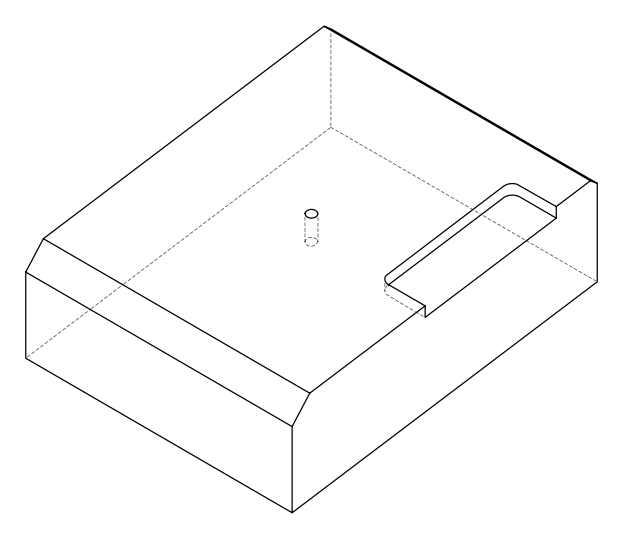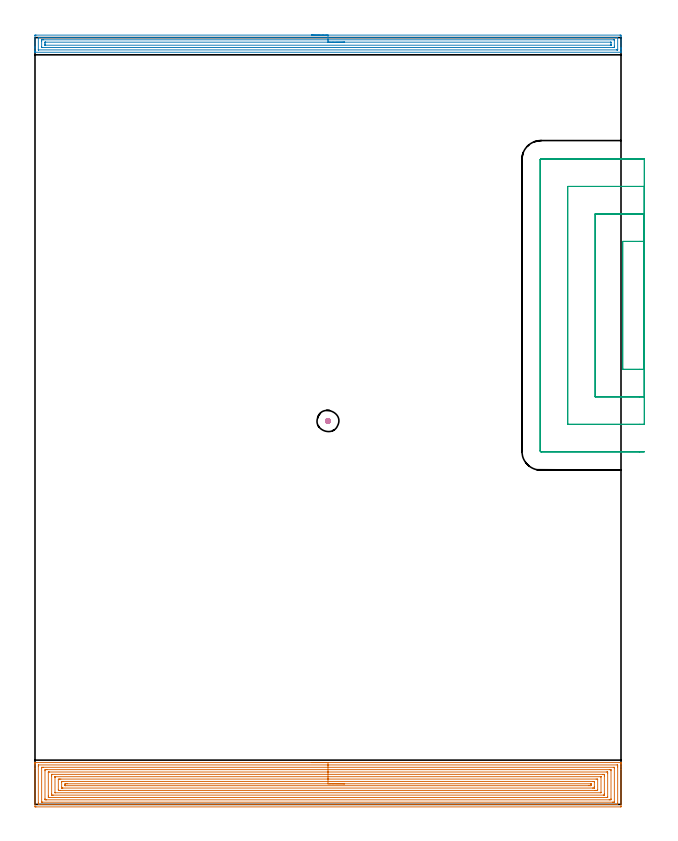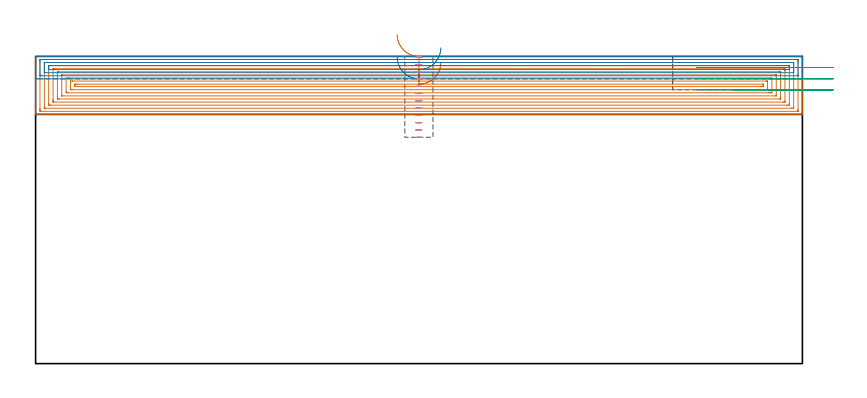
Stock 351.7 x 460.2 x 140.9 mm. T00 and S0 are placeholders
(PLAN: 4 operations, 2 tool changes, 50.2 min)
(1 AREA_MILL | FG_CHAMFER_SURFACE | UGT0205_001 | 28.46 min | 124422 mm3)
(2 AREA_MILL_1 | FG_CHAMFER_SURFACE_1 | UGT0205_001 | 11.49 min | 18649 mm3)
(3 MILL_SLOT | SLOT_PARTIAL_RECTANGULAR | UGT0201_105 | Follow Part, ap 5.5, ae 75% | 9.56 min | 179227 mm3)
(4 MILL_BLIND_HOLE_FROM_SOLID_MATERIAL | STEP1POCKET | NXT0201_013 | Spiral | 0.67 min | 4838 mm3)
(TOOL UGT0205_001 | Chamfer Mill 20 x 3 x 45 deg. | D20 FL50 Z2)
(TOOL UGT0201_105 | End Mill 22 mm | D22 FL25 Z2)
(TOOL NXT0201_013 | ENDMILL 10mm | D10 FL30 Z4)
(OP 1 AREA_MILL)
G17 G21 G94 G90
T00 M6
G54
G17 G0 G90 X165.85 Y25.1 S1061 M3
G43 Z150.9 H0
G94 G1 X165.888 Z150.028 F250.
X166.002 Z149.163
X166.191 Z148.312
X166.453 Z147.48
X166.787 Z146.674
X167.19 Z145.9
X167.658 Z145.164
X168.19 Z144.472
X168.779 Z143.829
X169.422 Z143.239
X170.114 Z142.708
X170.85 Z142.24
X171.624 Z141.837
X172.43 Z141.503
X173.262 Z141.241
X174.114 Z141.052
X174.978 Z140.938
X175.85 Z140.9
X351.52
X351.691 Y25.097 Z140.888
X351.693 Y25.083 Z140.874
X351.7 Y24.71 Z140.509
Y24.444 Z140.243
Y23.732 Z139.527
Y22.492 Z138.289
Y21.08 Z136.876
Y-1.015 Z114.782
X351.698 Y-1.281 Z114.516
X351.69 Y-1.492 Z114.306
X351.478 Y-1.499 Z114.299
X0.627 Y-1.5 Z114.3
X0.22 Y-1.496 Z114.302
X0.01 Y-1.492 Z114.306
X0. Y-1.279 Z114.518
Y21.344 Z137.139
Y23.732 Z139.527
Y24.444 Z140.243
Y24.71 Z140.509
X0.007 Y25.083 Z140.874
X0.009 Y25.097 Z140.888
X0.18 Y25.1 Z140.9
X175.85
Y23.686 Z139.486
X349.332 Y23.685 Z139.485
X349.679 Y23.679 Z139.479
X349.69 Y23.567 Z139.367
X349.697 Y23.324 Z139.124
X349.699 Y22.848 Z138.648
X349.7 Y22.437 Z138.237
Y0.752 Z116.552
X349.698 Y0.344 Z116.144
X349.69 Y-0.067 Z115.733
X349.687 Y-0.08 Z115.72
X349.681 Y-0.082 Z115.718
X349.656 Y-0.084 Z115.716
X349.603 Y-0.085 Z115.715
X349.497 Y-0.086 Z115.714
X2.368 Y-0.085 Z115.715
X2.021 Y-0.079 Z115.721
X2.01 Y0.034 Z115.834
X2.003 Y0.276 Z116.076
X2.001 Y0.752 Z116.552
X2. Y1.163 Z116.963
Y22.848 Z138.648
X2.002 Y23.256 Z139.056
X2.01 Y23.667 Z139.467
X2.013 Y23.68 Z139.48
X2.019 Y23.682 Z139.482
X2.044 Y23.684 Z139.484
X2.097 Y23.685 Z139.485
X2.203 Y23.686 Z139.486
X175.85
Y22.271 Z138.071
X347.186
X347.497 Y22.269 Z138.069
X347.6 Y22.267 Z138.067
X347.675 Y22.265 Z138.065
X347.69 Y22.164 Z137.964
X347.695 Y21.964 Z137.764
X347.699 Y21.764 Z137.564
Y1.636 Z117.436
X347.697 Y1.438 Z117.238
X347.69 Y1.369 Z117.169
X347.683 Y1.335 Z117.135
X347.652 Y1.334 Z117.134
X347.497 Y1.331 Z117.131
X346.914 Y1.329 Z117.129
X346.603
X4.514
X4.203 Y1.331 Z117.131
X4.1 Y1.332 Z117.132
X4.025 Y1.335 Z117.135
X4.01 Y1.436 Z117.236
X4.005 Y1.636 Z117.436
X4.001 Y1.836 Z117.636
Y21.964 Z137.764
X4.003 Y22.162 Z137.962
X4.01 Y22.231 Z138.031
X4.017 Y22.265 Z138.065
X4.048 Y22.266 Z138.066
X4.203 Y22.269 Z138.069
X4.786 Y22.271 Z138.071
X5.097
X175.85
Y20.857 Z136.657
X344.815
X345.042 Y20.856 Z136.656
X345.571 Y20.85 Z136.65
X345.69 Y20.844 Z136.644
X345.694 Y20.635 Z136.435
X345.7 Y20.205 Z136.005
Y3.413 Z119.213
X345.694 Y2.966 Z118.766
X345.69 Y2.754 Z118.554
X345.477 Y2.749 Z118.549
X344.815 Y2.744 Z118.544
X344.589 Y2.743 Z118.543
X6.885
X6.658 Y2.744 Z118.544
X6.129 Y2.75 Z118.55
X6.01 Y2.756 Z118.556
X6.006 Y2.965 Z118.765
X6. Y3.395 Z119.195
Y20.187 Z135.987
X6.006 Y20.634 Z136.434
X6.01 Y20.846 Z136.646
X6.223 Y20.851 Z136.651
X6.885 Y20.856 Z136.656
X7.111 Y20.857 Z136.657
X175.85
Y19.443 Z135.243
X343.159
X343.423 Y19.44 Z135.24
X343.598 Y19.436 Z135.236
X343.691 Y19.429 Z135.229
X343.693 Y19.407 Z135.207
X343.696 Y19.312 Z135.112
X343.7 Y18.647 Z134.447
Y18.429 Z134.229
Y4.506 Z120.306
X343.697 Y4.288 Z120.088
X343.694 Y4.205 Z120.005
X343.691 Y4.17 Z119.97
X343.555 Y4.164 Z119.964
X343.291 Y4.159 Z119.959
X343.159 Y4.157 Z119.957
X8.541
X8.277 Y4.16 Z119.96
X8.101 Y4.164 Z119.964
X8.009 Y4.171 Z119.971
X8.007 Y4.193 Z119.993
X8.004 Y4.288 Z120.088
X8. Y4.953 Z120.753
Y5.171 Z120.971
Y19.094 Z134.894
X8.003 Y19.312 Z135.112
X8.006 Y19.395 Z135.195
X8.009 Y19.431 Z135.231
X8.145 Y19.436 Z135.236
X8.409 Y19.441 Z135.241
X8.541 Y19.443 Z135.243
X175.85
Y18.029 Z133.829
X340.75 Y18.028 Z133.828
X341.239 Y18.027 Z133.827
X341.649 Y18.023 Z133.823
X341.69 Y18.02 Z133.82
X341.696 Y17.977 Z133.777
X341.699 Y17.545 Z133.345
X341.7 Y17.089 Z132.889
Y6.483 Z122.283
X341.698 Y6.055 Z121.855
X341.694 Y5.606 Z121.406
X341.689 Y5.578 Z121.378
X341.666 Y5.576 Z121.376
X341.606 Y5.573 Z121.373
X341.484 Y5.572 Z121.372
X341.239 Y5.571 Z121.371
X10.95
X10.461 Y5.573 Z121.373
X10.051 Y5.577 Z121.377
X10.01 Y5.58 Z121.38
X10.004 Y5.623 Z121.423
X10.001 Y6.055 Z121.855
X10. Y6.511 Z122.311
Y17.117 Z132.917
X10.002 Y17.545 Z133.345
X10.006 Y17.994 Z133.794
X10.012 Y18.022 Z133.822
X10.034 Y18.024 Z133.824
X10.094 Y18.027 Z133.827
X10.216 Y18.028 Z133.828
X10.461 Y18.029 Z133.829
X175.85
Y16.615 Z132.415
X339.498 Y16.614 Z132.414
X339.65 Y16.61 Z132.41
X339.682 Y16.608 Z132.408
X339.69 Y16.592 Z132.392
X339.696 Y16.564 Z132.364
X339.699 Y16.535 Z132.335
Y7.331 Z123.131
X339.696 Y7.167 Z122.967
X339.69 Y7.036 Z122.836
X339.68 Y6.992 Z122.792
X339.662 Y6.99 Z122.79
X339.451 Y6.986 Z122.786
X12.202
X12.05 Y6.99 Z122.79
X12.018 Y6.992 Z122.792
X12.01 Y7.008 Z122.808
X12.004 Y7.036 Z122.836
X12.001 Y7.065 Z122.865
Y16.269 Z132.069
X12.004 Y16.433 Z132.233
X12.01 Y16.564 Z132.364
X12.02 Y16.608 Z132.408
X12.038 Y16.61 Z132.41
X12.249 Y16.614 Z132.414
X175.85 Y16.615 Z132.415
Y15.2 Z131.
X336.769
X337.355 Y15.198 Z130.998
X337.663 Y15.193 Z130.993
X337.696 Y14.893 Z130.693
X337.699 Y14.858 Z130.658
Y8.707 Z124.507
X337.698 Y8.672 Z124.472
X337.663 Y8.407 Z124.207
X337.078 Y8.401 Z124.201
X336.769 Y8.4 Z124.2
X336.186
X14.931
X14.345 Y8.402 Z124.202
X14.037 Y8.407 Z124.207
X14.004 Y8.707 Z124.507
X14.001 Y8.742 Z124.542
Y14.893 Z130.693
X14.002 Y14.928 Z130.728
X14.037 Y15.193 Z130.993
X14.622 Y15.199 Z130.999
X14.931 Y15.2 Z131.
X15.514
X175.85
Y13.786 Z129.586
X334.981
X335.209 Y13.785 Z129.585
X335.672 Y13.779 Z129.579
X335.69 Y13.777 Z129.577
X335.693 Y13.751 Z129.551
X335.697 Y13.686 Z129.486
X335.699 Y13.557 Z129.357
X335.7 Y13.299 Z129.099
Y10.647 Z126.447
Y10.474 Z126.274
X335.698 Y10.119 Z125.919
X335.695 Y9.941 Z125.741
X335.69 Y9.853 Z125.653
X335.685 Y9.82 Z125.62
X335.644 Y9.819 Z125.619
X334.981 Y9.815 Z125.615
X334.755 Y9.814 Z125.614
X16.719
X16.492 Y9.815 Z125.615
X16.028 Y9.821 Z125.621
X16.01 Y9.823 Z125.623
X16.007 Y9.849 Z125.649
X16.003 Y9.914 Z125.714
X16.001 Y10.043 Z125.843
X16. Y10.301 Z126.101
Y13.126 Z128.926
X16.002 Y13.481 Z129.281
X16.006 Y13.659 Z129.459
X16.01 Y13.747 Z129.547
X16.015 Y13.78 Z129.58
X16.056 Y13.781 Z129.581
X16.719 Y13.785 Z129.585
X16.945 Y13.786 Z129.586
X175.85
Y12.372 Z128.172
X333.325
X333.588 Y12.369 Z128.169
X333.662 Y12.366 Z128.166
X333.692 Y12.363 Z128.163
X333.693 Y12.356 Z128.156
X333.697 Y12.313 Z128.113
X333.699 Y12.242 Z128.042
Y11.742 Z127.542
X333.693 Y11.358 Z127.158
X333.69 Y11.24 Z127.04
X333.456 Y11.232 Z127.032
X333.323 Y11.229 Z127.029
X333.193
X332.431 Y11.228 Z127.028
X18.375
X18.112 Y11.231 Z127.031
X18.038 Y11.234 Z127.034
X18.008 Y11.237 Z127.037
X18.007 Y11.244 Z127.044
X18.003 Y11.287 Z127.087
X18.001 Y11.358 Z127.158
Y11.858 Z127.658
X18.007 Y12.242 Z128.042
X18.01 Y12.36 Z128.16
X18.244 Y12.368 Z128.168
X18.377 Y12.371 Z128.171
X18.507
X19.269 Y12.372 Z128.172
X175.85
X176.722 Z128.21
X177.586 Z128.324
X178.438 Z128.513
X179.27 Z128.775
X180.076 Z129.109
X180.85 Z129.512
X181.586 Z129.98
X182.278 Z130.511
X182.921 Z131.101
X183.51 Z131.744
X184.042 Z132.436
X184.51 Z133.172
X184.913 Z133.946
X185.247 Z134.752
X185.509 Z135.584
X185.698 Z136.435
X185.812 Z137.3
X185.85 Z138.172
G0 Z150.9
M5
M2
(OP 2 AREA_MILL_1)
G17 G21 G94 G90
T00 M6
G54
G17 G0 G90 X165.85 Y461.7 S1061 M3
G43 Z150.9 H0
Z140.6
G94 G1 X165.888 Z139.728 F250.
X166.002 Z138.864
X166.191 Z138.012
X166.453 Z137.18
X166.787 Z136.374
X167.19 Z135.6
X167.658 Z134.864
X168.19 Z134.172
X168.779 Z133.529
X169.422 Z132.94
X170.114 Z132.408
X170.85 Z131.94
X171.624 Z131.537
X172.43 Z131.203
X173.262 Z130.941
X174.113 Z130.752
X174.978 Z130.638
X175.85 Z130.6
X351.073 Y461.699 Z130.601
X351.422 Y461.697 Z130.602
X351.69 Y461.693 Z130.604
X351.694 Y461.356 Z130.942
X351.7 Y460.743 Z131.555
Y454.366 Z137.929
Y453.844 Z138.453
Y453.492 Z138.804
Y452.97 Z139.326
Y452.618 Z139.677
Y451.677 Z140.623
X351.697 Y451.536 Z140.756
X351.69 Y451.402 Z140.888
X351.52 Y451.4 Z140.9
X0.18
X0.01 Y451.402 Z140.888
X0.003 Y451.536 Z140.756
X0. Y451.677 Z140.622
Y451.914 Z140.386
Y452.618 Z139.677
Y453.844 Z138.453
Y454.366 Z137.929
Y454.978 Z137.317
Y461.356 Z130.942
X0.004 Y461.621 Z130.677
X0.01 Y461.692 Z130.605
X0.084 Y461.699 Z130.599
X0.627 Y461.7 Z130.6
X175.85
Y460.286 Z132.014
X349.486 Y460.285 Z132.015
X349.641 Y460.284 Z132.016
X349.679 Y460.281 Z132.019
X349.69 Y460.279 Z132.021
X349.693 Y460.269 Z132.031
X349.697 Y460.236 Z132.064
X349.7 Y460.077 Z132.223
X349.699 Y453.087 Z139.213
X349.696 Y452.951 Z139.349
X349.69 Y452.844 Z139.456
X349.687 Y452.82 Z139.48
X349.674 Y452.819 Z139.481
X349.631 Y452.817 Z139.483
X349.285 Y452.815 Z139.485
X349.084 Y452.814 Z139.486
X2.214 Y452.815 Z139.485
X2.059 Y452.816 Z139.484
X2.021 Y452.819 Z139.481
X2.01 Y452.821 Z139.479
X2.007 Y452.831 Z139.469
X2.003 Y452.864 Z139.436
X2. Y453.023 Z139.277
X2.001 Y460.013 Z132.287
X2.004 Y460.149 Z132.151
X2.01 Y460.257 Z132.043
X2.013 Y460.28 Z132.02
X2.026 Y460.281 Z132.019
X2.069 Y460.283 Z132.017
X2.415 Y460.285 Z132.015
X2.616 Y460.286 Z132.014
X175.85
Y458.872 Z133.428
X347.497 Y458.871 Z133.429
X347.637 Y458.869 Z133.431
X347.676 Y458.866 Z133.434
X347.69 Y458.864 Z133.436
X347.693 Y458.853 Z133.447
X347.697 Y458.801 Z133.499
X347.699 Y458.734 Z133.566
X347.7 Y458.536 Z133.764
Y455.041 Z137.259
X347.699 Y454.366 Z137.934
X347.698 Y454.266 Z138.034
X347.694 Y454.242 Z138.058
X347.69 Y454.236 Z138.064
X347.683 Y454.233 Z138.067
X347.636 Y454.23 Z138.07
X347.497 Y454.229 Z138.071
X346.743 Y454.228 Z138.072
X4.203 Y454.229 Z138.071
X4.063 Y454.231 Z138.069
X4.024 Y454.234 Z138.066
X4.01 Y454.236 Z138.064
X4.007 Y454.247 Z138.053
X4.003 Y454.299 Z138.001
X4.001 Y454.366 Z137.934
X4. Y454.564 Z137.736
Y458.059 Z134.241
X4.001 Y458.734 Z133.566
X4.002 Y458.834 Z133.466
X4.006 Y458.858 Z133.442
X4.01 Y458.864 Z133.436
X4.017 Y458.867 Z133.433
X4.064 Y458.87 Z133.43
X4.203 Y458.871 Z133.429
X4.957 Y458.872 Z133.428
X175.85
Y457.457 Z134.843
X345.553
X345.6 Y457.456 Z134.844
X345.648 Y457.454 Z134.846
X345.68 Y457.451 Z134.849
X345.69 Y457.416 Z134.884
X345.7 Y456.996 Z135.304
Y456.122 Z136.178
X345.695 Y455.681 Z136.619
X345.691 Y455.655 Z136.645
X345.688 Y455.65 Z136.65
X345.67 Y455.647 Z136.653
X345.585 Y455.644 Z136.656
X345.457 Y455.643 Z136.657
X345.296
X6.147
X6.1 Y455.644 Z136.656
X6.052 Y455.646 Z136.654
X6.02 Y455.649 Z136.651
X6.01 Y455.684 Z136.616
X6. Y456.104 Z136.196
Y456.978 Z135.322
Y456.987 Z135.313
X6.005 Y457.419 Z134.881
X6.009 Y457.445 Z134.855
X6.012 Y457.45 Z134.85
X6.03 Y457.453 Z134.847
X6.115 Y457.456 Z134.844
X6.243 Y457.457 Z134.843
X6.404
X175.85
X176.722 Z134.881
X177.586 Z134.995
X178.438 Z135.183
X179.27 Z135.446
X180.076 Z135.78
X180.85 Z136.182
X181.586 Z136.651
X182.278 Z137.182
X182.921 Z137.772
X183.51 Z138.415
X184.041 Z139.107
X184.51 Z139.843
X184.913 Z140.616
X185.247 Z141.422
X185.509 Z142.254
X185.698 Z143.106
X185.812 Z143.971
X185.85 Z144.843
G0 Z150.9
M5
M2
(OP 3 MILL_SLOT)
G17 G21 G94 G90
T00 M6
G54
G17 G0 G90 X365.7 Y337.9 S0 M3
G43 Z150.9 H0
Z135.8
G94 G1 X362.7 F250.
X352.7 F500.
Y261.1
X362.7
X365.7 F250.
Y354.4
X362.7
X336.2 F500.
Y244.6
X362.7
X365.7 F250.
Y370.9
X362.7
X319.7 F500.
Y228.1
X362.7
X365.7 F250.
Y387.4
X362.7
X303.7 F500.
G3 X303.2 Y386.9 R0.5
G1 Y212.1
G3 X303.7 Y211.6 R0.5
G1 X362.7
X365.7 F250.
G0 Y337.9 Z130.7
G1 X362.7
X352.7 F500.
Y261.1
X362.7
X365.7 F250.
Y354.4
X362.7
X336.2 F500.
Y244.6
X362.7
X365.7 F250.
Y370.9
X362.7
X319.7 F500.
Y228.1
X362.7
X365.7 F250.
Y387.4
X362.7
X303.7 F500.
G3 X303.2 Y386.9 R0.5
G1 Y212.1
G3 X303.7 Y211.6 R0.5
G1 X362.7
X365.7 F250.
G0 Y337.9 Z125.6
G1 X362.7
X352.7 F500.
Y261.1
X362.7
X365.7 F250.
Y354.4
X362.7
X336.2 F500.
Y244.6
X362.7
X365.7 F250.
Y370.9
X362.7
X319.7 F500.
Y228.1
X362.7
X365.7 F250.
Y387.4
X362.7
X303.7 F500.
G3 X303.2 Y386.9 R0.5
G1 Y212.1
G3 X303.7 Y211.6 R0.5
G1 X362.7
X365.7 F250.
G0 Z150.9
M5
M2
(OP 4 MILL_BLIND_HOLE_FROM_SOLID_MATERIAL)
G17 G21 G94 G90
T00 M6
G54
G17 G0 G90 X175.8 Y230.1 S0 M3
G43 Z150.9 H0
Z140.558
G94 G3 X176.433 Y230.917 R0.654 F250.
X175.439 Y231.504 R0.817
X174.396 Y229.739 R1.45
X175.439 Y231.504 R-1.45
X174.917 Y230.622 R0.725
X175.8 Y230.1 R0.725
G0 Z137.217
G3 X176.433 Y230.917 R0.654
X175.439 Y231.504 R0.817
X174.396 Y229.739 R1.45
X175.439 Y231.504 R-1.45
X174.917 Y230.622 R0.725
X175.8 Y230.1 R0.725
G0 Z133.875
G3 X176.433 Y230.917 R0.654
X175.439 Y231.504 R0.817
X174.396 Y229.739 R1.45
X175.439 Y231.504 R-1.45
X174.917 Y230.622 R0.725
X175.8 Y230.1 R0.725
G0 Z130.533
G3 X176.433 Y230.917 R0.654
X175.439 Y231.504 R0.817
X174.396 Y229.739 R1.45
X175.439 Y231.504 R-1.45
X174.917 Y230.622 R0.725
X175.8 Y230.1 R0.725
G0 Z127.192
G3 X176.433 Y230.917 R0.654
X175.439 Y231.504 R0.817
X174.396 Y229.739 R1.45
X175.439 Y231.504 R-1.45
X174.917 Y230.622 R0.725
X175.8 Y230.1 R0.725
G0 Z123.85
G3 X176.433 Y230.917 R0.654
X175.439 Y231.504 R0.817
X174.396 Y229.739 R1.45
X175.439 Y231.504 R-1.45
X174.917 Y230.622 R0.725
X175.8 Y230.1 R0.725
G0 Z120.508
G3 X176.433 Y230.917 R0.654
X175.439 Y231.504 R0.817
X174.396 Y229.739 R1.45
X175.439 Y231.504 R-1.45
X174.917 Y230.622 R0.725
X175.8 Y230.1 R0.725
G0 Z117.167
G3 X176.433 Y230.917 R0.654
X175.439 Y231.504 R0.817
X174.396 Y229.739 R1.45
X175.439 Y231.504 R-1.45
X174.917 Y230.622 R0.725
X175.8 Y230.1 R0.725
G0 Z113.825
G3 X176.433 Y230.917 R0.654
X175.439 Y231.504 R0.817
X174.396 Y229.739 R1.45
X175.439 Y231.504 R-1.45
X174.917 Y230.622 R0.725
X175.8 Y230.1 R0.725
G0 Z110.483
G3 X176.433 Y230.917 R0.654
X175.439 Y231.504 R0.817
X174.396 Y229.739 R1.45
X175.439 Y231.504 R-1.45
X174.917 Y230.622 R0.725
X175.8 Y230.1 R0.725
G0 Z107.142
G3 X176.433 Y230.917 R0.654
X175.439 Y231.504 R0.817
X174.396 Y229.739 R1.45
X175.439 Y231.504 R-1.45
X174.917 Y230.622 R0.725
X175.8 Y230.1 R0.725
G0 Z103.8
G3 X176.433 Y230.917 R0.654
X175.439 Y231.504 R0.817
X174.396 Y229.739 R1.45
X175.439 Y231.504 R-1.45
X174.917 Y230.622 R0.725
X175.8 Y230.1 R0.725
G0 Z150.9
M5
M2
